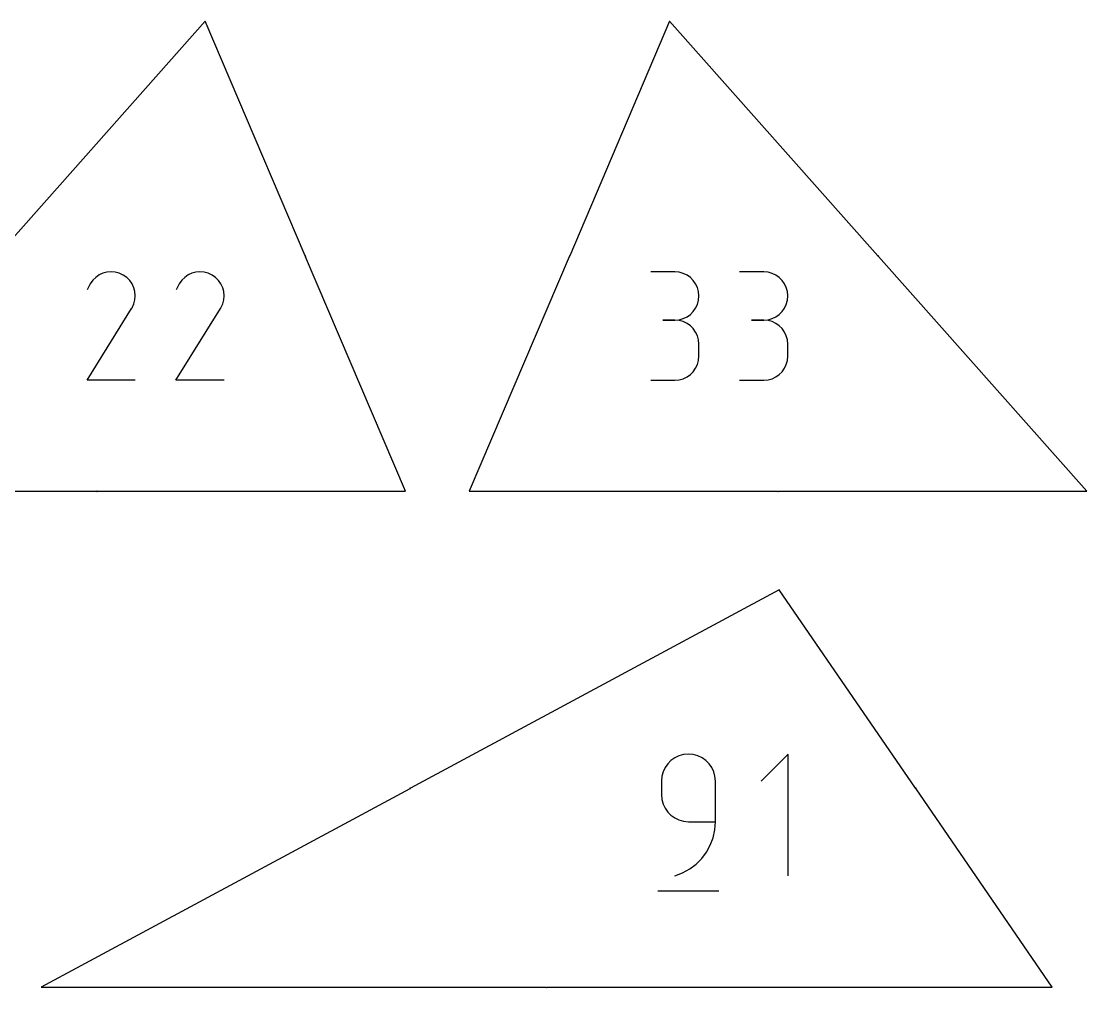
# Model space of a CAD drawing. Extents: x 0 to 500, y 0 to 1020.
# Drawn here: x 288.1 to 341.2, y 521.5 to 569.7 of the extents above; entities that cross this region are included whole.
import ezdxf

# ---------------------------------------------------------------- set-up
doc = ezdxf.new("R2010")
doc.units = 0

msp = doc.modelspace()

# ---------------------------------------------------------------- linework, layer by layer
at = {"layer": 'annotation', "color": 1}
for p, q in [((302.253871, 557.985669), (302.251766, 557.990605)), ((302.251766, 557.990605), (302.261053, 557.989175)), ((302.256567, 557.979905), (302.256556, 557.979778)), ((302.256556, 557.979778), (302.256556, 557.979778)), ((302.256556, 557.979778), (302.256569, 557.979479)), ((302.256587, 557.980029), (302.256567, 557.979905)), ((302.256569, 557.979479), (302.256634, 557.979193)), ((302.256616, 557.980151), (302.256587, 557.980029)), ((302.256653, 557.980269), (302.256616, 557.980151)), ((302.256634, 557.979193), (302.256746, 557.978927)), ((302.256699, 557.980384), (302.256653, 557.980269)), ((302.256754, 557.980496), (302.256699, 557.980384)), ((302.256746, 557.978927), (302.2569, 557.978686)), ((302.256816, 557.980603), (302.256754, 557.980496)), ((302.256886, 557.980705), (302.256816, 557.980603)), ((302.256964, 557.980802), (302.256886, 557.980705)), ((302.2569, 557.978686), (302.257092, 557.978474)), ((302.257787, 557.981656), (302.256964, 557.980802)), ((302.256964, 557.980802), (302.256964, 557.980802)), ((302.257092, 557.978474), (302.257318, 557.978296)), ((302.257318, 557.978296), (302.257572, 557.978159)), ((302.257572, 557.978159), (302.257851, 557.978066)), ((302.258683, 557.982416), (302.257787, 557.981656)), ((302.257851, 557.978066), (302.25815, 557.978024)), ((302.25815, 557.978024), (302.25815, 557.978024)), ((302.25815, 557.978024), (302.259334, 557.978023)), ((302.259645, 557.983078), (302.258683, 557.982416)), ((302.259334, 557.978023), (302.260502, 557.978142)), ((302.260664, 557.983639), (302.259645, 557.983078)), ((302.260502, 557.978142), (302.261645, 557.978376)), ((302.261733, 557.984094), (302.260664, 557.983639)), ((302.261785, 557.994485), (302.261026, 557.994544)), ((302.261053, 557.989175), (302.261053, 557.989175)), ((302.261053, 557.989175), (302.261062, 557.989172)), ((302.261062, 557.989172), (302.261071, 557.98917)), ((302.261071, 557.98917), (302.26108, 557.989168)), ((302.26108, 557.989168), (302.26109, 557.989166)), ((302.26109, 557.989166), (302.261099, 557.989164)), ((302.261099, 557.989164), (302.261109, 557.989163)), ((302.261109, 557.989163), (302.261118, 557.989161)), ((302.261118, 557.989161), (302.261129, 557.98916)), ((302.261129, 557.98916), (302.26114, 557.98916)), ((302.26114, 557.98916), (302.26114, 557.98916)), ((302.26114, 557.98916), (302.261624, 557.989144)), ((302.261624, 557.989144), (302.26209, 557.989212)), ((302.261645, 557.978376), (302.262755, 557.978723)), ((302.262843, 557.984442), (302.261733, 557.984094)), ((302.26226, 557.994384), (302.261785, 557.994485)), ((302.26209, 557.989212), (302.262529, 557.989359)), ((302.262696, 557.994205), (302.26226, 557.994384)), ((302.262529, 557.989359), (302.262933, 557.989577)), ((302.263087, 557.993957), (302.262696, 557.994205)), ((302.262755, 557.978723), (302.263824, 557.979178)), ((302.263985, 557.984677), (302.262843, 557.984442)), ((302.262933, 557.989577), (302.263294, 557.989859)), ((302.263427, 557.99365), (302.263087, 557.993957)), ((302.263294, 557.989859), (302.263602, 557.990198)), ((302.263709, 557.99329), (302.263427, 557.99365)), ((302.263602, 557.990198), (302.26385, 557.990589)), ((302.263927, 557.992886), (302.263709, 557.99329)), ((302.263824, 557.979178), (302.264843, 557.979739)), ((302.26385, 557.990589), (302.26403, 557.991024)), ((302.264075, 557.992447), (302.263927, 557.992886)), ((302.265153, 557.984797), (302.263985, 557.984677)), ((302.26403, 557.991024), (302.264133, 557.991497)), ((302.264146, 557.991981), (302.264075, 557.992447)), ((302.264133, 557.991497), (302.264146, 557.991981)), ((302.264133, 557.991497), (302.264133, 557.991497)), ((302.264843, 557.979739), (302.265804, 557.980402)), ((302.266336, 557.984798), (302.265153, 557.984797)), ((302.265804, 557.980402), (302.2667, 557.981164)), ((302.266636, 557.984756), (302.266336, 557.984798)), ((302.266336, 557.984798), (302.266336, 557.984798)), ((302.266915, 557.984664), (302.266636, 557.984756)), ((302.2667, 557.981164), (302.267521, 557.98202)), ((302.26717, 557.984527), (302.266915, 557.984664)), ((302.267396, 557.984349), (302.26717, 557.984527)), ((302.267588, 557.984136), (302.267396, 557.984349)), ((302.267521, 557.98202), (302.267599, 557.982117)), ((302.267521, 557.98202), (302.267521, 557.98202)), ((302.267742, 557.983894), (302.267588, 557.984136)), ((302.267599, 557.982117), (302.26767, 557.98222)), ((302.26767, 557.98222), (302.267733, 557.982328)), ((302.267733, 557.982328), (302.267787, 557.98244)), ((302.267853, 557.983626), (302.267742, 557.983894)), ((302.267787, 557.98244), (302.267834, 557.982555)), ((302.267834, 557.982555), (302.267871, 557.982673)), ((302.267917, 557.983338), (302.267853, 557.983626)), ((302.267871, 557.982673), (302.2679, 557.982793)), ((302.2679, 557.982793), (302.267919, 557.982914)), ((302.267929, 557.983036), (302.267917, 557.983338)), ((302.267919, 557.982914), (302.267929, 557.983036)), ((302.267929, 557.983036), (302.267929, 557.983036)), ((315.420797, 557.98334), (315.420733, 557.982887)), ((315.420733, 557.982887), (315.420746, 557.982429)), ((315.420746, 557.982429), (315.420838, 557.981975)), ((315.420937, 557.983777), (315.420797, 557.98334)), ((315.420838, 557.981975), (315.421011, 557.981537)), ((315.421152, 557.984188), (315.420937, 557.983777)), ((315.421011, 557.981537), (315.421266, 557.981124)), ((315.421439, 557.984561), (315.421152, 557.984188)), ((315.421266, 557.981124), (315.42175, 557.980535)), ((315.421797, 557.984888), (315.421439, 557.984561)), ((315.42221, 557.98514), (315.421797, 557.984888)), ((315.421797, 557.984888), (315.421797, 557.984888)), ((315.422648, 557.985312), (315.42221, 557.98514)), ((315.423102, 557.985403), (315.422648, 557.985312)), ((315.42356, 557.985416), (315.423102, 557.985403)), ((315.424013, 557.985351), (315.42356, 557.985416)), ((315.42445, 557.985211), (315.424013, 557.985351)), ((315.42486, 557.984995), (315.42445, 557.985211)), ((315.424716, 557.992476), (315.424695, 557.99219)), ((315.424695, 557.99219), (315.424723, 557.991905)), ((315.424785, 557.992755), (315.424716, 557.992476)), ((315.424723, 557.991905), (315.424801, 557.991626)), ((315.424901, 557.993021), (315.424785, 557.992755)), ((315.424801, 557.991626), (315.424928, 557.99136)), ((315.425232, 557.984707), (315.42486, 557.984995)), ((315.425064, 557.993266), (315.424901, 557.993021)), ((315.424928, 557.99136), (315.425105, 557.991115)), ((315.425274, 557.993484), (315.425064, 557.993266)), ((315.425105, 557.991115), (315.425105, 557.991115)), ((315.425105, 557.991115), (315.425925, 557.990262)), ((315.425556, 557.984346), (315.425232, 557.984707)), ((315.425369, 557.993562), (315.425274, 557.993484)), ((315.425274, 557.993484), (315.425274, 557.993484)), ((315.42547, 557.993632), (315.425369, 557.993562)), ((315.425576, 557.993694), (315.42547, 557.993632)), ((315.425563, 557.984337), (315.425556, 557.984346)), ((315.425556, 557.984346), (315.425556, 557.984346)), ((315.425569, 557.984329), (315.425563, 557.984337)), ((315.425575, 557.984321), (315.425569, 557.984329)), ((315.425581, 557.984313), (315.425575, 557.984321)), ((315.425687, 557.993749), (315.425576, 557.993694)), ((315.425586, 557.984305), (315.425581, 557.984313)), ((315.425591, 557.984298), (315.425586, 557.984305)), ((315.425596, 557.98429), (315.425591, 557.984298)), ((315.425601, 557.984281), (315.425596, 557.98429)), ((315.425605, 557.984273), (315.425601, 557.984281)), ((315.431003, 557.976582), (315.425605, 557.984273)), ((315.425605, 557.984273), (315.425605, 557.984273)), ((315.425802, 557.993795), (315.425687, 557.993749)), ((315.42592, 557.993833), (315.425802, 557.993795)), ((315.426042, 557.993862), (315.42592, 557.993833)), ((315.425925, 557.990262), (315.42682, 557.989503)), ((315.426165, 557.993883), (315.426042, 557.993862)), ((315.426289, 557.993894), (315.426165, 557.993883)), ((315.427476, 557.993894), (315.426289, 557.993894)), ((315.426289, 557.993894), (315.426289, 557.993894)), ((315.42682, 557.989503), (315.427781, 557.988841)), ((315.428645, 557.993775), (315.427476, 557.993894)), ((315.427781, 557.988841), (315.4288, 557.988281)), ((315.429789, 557.99354), (315.428645, 557.993775)), ((315.4288, 557.988281), (315.429869, 557.987826)), ((315.430899, 557.993193), (315.429789, 557.99354)), ((315.429869, 557.987826), (315.430979, 557.987478)), ((315.431968, 557.992738), (315.430899, 557.993193)), ((315.430979, 557.987478), (315.432123, 557.987242)), ((315.433107, 557.981518), (315.431003, 557.976582)), ((315.432987, 557.992177), (315.431968, 557.992738)), ((315.432123, 557.987242), (315.433291, 557.987121)), ((315.433947, 557.991514), (315.432987, 557.992177)), ((315.433291, 557.987121), (315.434477, 557.987119)), ((315.434842, 557.990754), (315.433947, 557.991514)), ((315.434477, 557.987119), (315.434601, 557.987131)), ((315.434477, 557.987119), (315.434477, 557.987119)), ((315.434601, 557.987131), (315.434724, 557.987151)), ((315.434724, 557.987151), (315.434844, 557.98718)), ((315.435661, 557.989898), (315.434842, 557.990754)), ((315.434844, 557.98718), (315.434962, 557.987218)), ((315.434962, 557.987218), (315.435077, 557.987264)), ((315.435077, 557.987264), (315.435188, 557.987319)), ((315.435188, 557.987319), (315.435296, 557.987382)), ((315.435296, 557.987382), (315.4354, 557.987454)), ((315.4354, 557.987454), (315.435499, 557.987534)), ((315.435499, 557.987534), (315.435706, 557.987751)), ((315.435499, 557.987534), (315.435499, 557.987534)), ((315.435837, 557.989654), (315.435661, 557.989898)), ((315.435661, 557.989898), (315.435661, 557.989898)), ((315.435706, 557.987751), (315.435866, 557.987995)), ((315.435964, 557.989389), (315.435837, 557.989654)), ((315.435866, 557.987995), (315.435981, 557.98826)), ((315.43604, 557.98911), (315.435964, 557.989389)), ((315.435981, 557.98826), (315.436049, 557.988539)), ((315.436069, 557.988824), (315.43604, 557.98911)), ((315.436049, 557.988539), (315.436069, 557.988824)), ((330.812855, 557.986806), (330.815012, 557.984376)), ((330.815012, 557.984376), (330.815012, 557.984376)), ((330.815012, 557.984376), (330.815439, 557.983973)), ((330.815439, 557.983973), (330.815917, 557.983662)), ((330.815917, 557.983662), (330.816433, 557.983443)), ((330.816433, 557.983443), (330.816974, 557.983317)), ((330.816974, 557.983317), (330.817527, 557.983284)), ((330.817527, 557.983284), (330.818078, 557.983345)), ((330.818078, 557.983345), (330.818616, 557.9835)), ((330.818616, 557.9835), (330.819126, 557.983752)), ((330.819126, 557.983752), (330.819596, 557.984099)), ((330.819596, 557.984099), (330.820813, 557.985179)), ((330.821084, 557.989763), (330.820004, 557.99098)), ((330.820004, 557.99098), (330.821084, 557.989763)), ((330.820813, 557.985179), (330.821214, 557.985604)), ((330.820813, 557.985179), (330.820813, 557.985179)), ((330.821432, 557.989291), (330.821084, 557.989763)), ((330.821084, 557.989763), (330.821084, 557.989763)), ((330.821084, 557.989763), (330.821511, 557.989361)), ((330.821214, 557.985604), (330.821524, 557.986081)), ((330.821684, 557.988779), (330.821432, 557.989291)), ((330.821511, 557.989361), (330.821989, 557.98905)), ((330.821524, 557.986081), (330.821742, 557.986596)), ((330.82184, 557.988241), (330.821684, 557.988779)), ((330.821742, 557.986596), (330.821868, 557.987136)), ((330.821901, 557.987689), (330.82184, 557.988241)), ((330.821868, 557.987136), (330.821901, 557.987689)), ((330.821989, 557.98905), (330.822505, 557.988831)), ((330.822505, 557.988831), (330.823046, 557.988705)), ((330.82297, 557.975406), (330.833916, 557.985118)), ((330.823046, 557.988705), (330.8236, 557.988672)), ((330.8236, 557.988672), (330.824152, 557.988734)), ((330.825945, 557.994076), (330.823788, 557.996507)), ((330.824152, 557.988734), (330.824691, 557.988891)), ((330.824691, 557.988891), (330.825202, 557.989143)), ((330.825202, 557.989143), (330.825674, 557.989492)), ((330.825674, 557.989492), (330.826075, 557.989917)), ((330.825674, 557.989492), (330.825674, 557.989492)), ((330.826294, 557.993604), (330.825945, 557.994076)), ((330.826075, 557.989917), (330.826385, 557.990394)), ((330.826546, 557.993093), (330.826294, 557.993604)), ((330.826385, 557.990394), (330.826604, 557.990909)), ((330.826702, 557.992554), (330.826546, 557.993093)), ((330.826604, 557.990909), (330.82673, 557.99145)), ((330.826763, 557.992002), (330.826702, 557.992554)), ((330.82673, 557.99145), (330.826763, 557.992002)), ((330.833916, 557.985118), (330.829323, 557.985392)), ((291.808113, 556.933199), (291.657927, 556.785024)), ((291.97874, 557.050859), (291.808113, 556.933199)), ((292.165238, 557.136816), (291.97874, 557.050859)), ((292.363042, 557.189883), (292.165238, 557.136816)), ((292.567582, 557.208875), (292.363042, 557.189883)), ((292.774292, 557.192603), (292.567582, 557.208875)), ((292.978603, 557.139883), (292.774292, 557.192603)), ((293.175949, 557.049527), (292.978603, 557.139883)), ((293.352453, 556.924192), (293.175949, 557.049527)), ((293.175949, 557.049527), (293.175949, 557.049527)), ((293.50003, 556.773791), (293.352453, 556.924192)), ((296.239788, 556.933199), (296.089602, 556.785024)), ((296.410414, 557.050859), (296.239788, 556.933199)), ((296.596913, 557.136816), (296.410414, 557.050859)), ((296.794717, 557.189883), (296.596913, 557.136816)), ((296.999257, 557.208875), (296.794717, 557.189883)), ((297.205967, 557.192603), (296.999257, 557.208875)), ((297.410278, 557.139883), (297.205967, 557.192603)), ((297.607624, 557.049527), (297.410278, 557.139883)), ((297.784128, 556.924192), (297.607624, 557.049527)), ((297.607624, 557.049527), (297.607624, 557.049527)), ((297.931705, 556.773791), (297.784128, 556.924192)), ((320.683091, 557.202999), (319.481779, 557.202999)), ((320.89915, 557.183606), (320.683091, 557.202999)), ((321.102454, 557.127718), (320.89915, 557.183606)), ((321.289621, 557.038773), (321.102454, 557.127718)), ((321.457271, 556.920208), (321.289621, 557.038773)), ((321.602022, 556.775459), (321.457271, 556.920208)), ((325.114393, 557.202999), (323.913081, 557.202999)), ((325.330452, 557.183606), (325.114393, 557.202999)), ((325.533756, 557.127718), (325.330452, 557.183606)), ((325.720923, 557.038773), (325.533756, 557.127718)), ((325.888573, 556.920208), (325.720923, 557.038773)), ((326.033324, 556.775459), (325.888573, 556.920208)), ((291.532748, 556.607518), (291.375009, 556.304931)), ((291.657927, 556.785024), (291.532748, 556.607518)), ((293.617367, 556.602933), (293.50003, 556.773791)), ((293.703152, 556.416227), (293.617367, 556.602933)), ((293.756073, 556.218284), (293.703152, 556.416227)), ((295.964423, 556.607518), (295.806684, 556.304931)), ((296.089602, 556.785024), (295.964423, 556.607518)), ((298.049042, 556.602933), (297.931705, 556.773791)), ((298.134827, 556.416227), (298.049042, 556.602933)), ((298.187748, 556.218284), (298.134827, 556.416227)), ((321.720492, 556.607966), (321.602022, 556.775459)), ((321.809299, 556.421163), (321.720492, 556.607966)), ((321.865064, 556.21849), (321.809299, 556.421163)), ((326.151793, 556.607966), (326.033324, 556.775459)), ((326.240601, 556.421163), (326.151793, 556.607966)), ((326.296366, 556.21849), (326.240601, 556.421163)), ((293.704528, 555.603125), (293.758073, 555.807124)), ((293.774817, 556.013713), (293.756073, 556.218284)), ((293.758073, 555.807124), (293.774817, 556.013713)), ((298.136202, 555.603125), (298.189748, 555.807124)), ((298.206492, 556.013713), (298.187748, 556.218284)), ((298.189748, 555.807124), (298.206492, 556.013713)), ((321.809299, 555.583806), (321.865064, 555.787266)), ((321.884403, 556.003383), (321.865064, 556.21849)), ((321.865064, 555.787266), (321.884403, 556.003383)), ((321.884403, 556.003383), (321.884403, 556.003383)), ((326.240601, 555.583806), (326.296366, 555.787266)), ((326.315705, 556.003383), (326.296366, 556.21849)), ((326.296366, 555.787266), (326.315705, 556.003383)), ((326.315705, 556.003383), (326.315705, 556.003383)), ((291.371617, 551.799698), (293.591498, 555.373422)), ((293.591498, 555.373422), (293.594152, 555.376706)), ((293.591498, 555.373422), (293.591498, 555.373422)), ((293.594152, 555.376706), (293.596697, 555.380017)), ((293.596697, 555.380017), (293.59915, 555.383385)), ((293.59915, 555.383385), (293.601527, 555.386836)), ((293.601527, 555.386836), (293.603846, 555.390399)), ((293.603846, 555.390399), (293.606122, 555.394102)), ((293.606122, 555.394102), (293.608374, 555.397972)), ((293.608374, 555.397972), (293.610618, 555.402038)), ((293.610618, 555.402038), (293.612869, 555.406327)), ((293.612869, 555.406327), (293.704528, 555.603125)), ((293.612869, 555.406327), (293.612869, 555.406327)), ((295.803292, 551.799698), (298.023173, 555.373422)), ((298.023173, 555.373422), (298.025827, 555.376706)), ((298.023173, 555.373422), (298.023173, 555.373422)), ((298.025827, 555.376706), (298.028372, 555.380017)), ((298.028372, 555.380017), (298.030824, 555.383385)), ((298.030824, 555.383385), (298.033202, 555.386836)), ((298.033202, 555.386836), (298.03552, 555.390399)), ((298.03552, 555.390399), (298.037797, 555.394102)), ((298.037797, 555.394102), (298.040049, 555.397972)), ((298.040049, 555.397972), (298.042292, 555.402038)), ((298.042292, 555.402038), (298.044544, 555.406327)), ((298.044544, 555.406327), (298.136202, 555.603125)), ((298.044544, 555.406327), (298.044544, 555.406327)), ((321.457271, 555.083464), (321.602022, 555.228496)), ((321.602022, 555.228496), (321.720492, 555.396413)), ((321.720492, 555.396413), (321.809299, 555.583806)), ((325.888573, 555.083464), (326.033324, 555.228496)), ((326.033324, 555.228496), (326.151793, 555.396413)), ((326.151793, 555.396413), (326.240601, 555.583806)), ((320.683091, 554.800374), (320.081587, 554.800374)), ((320.081587, 554.800374), (320.683091, 554.800374)), ((320.683091, 554.800374), (320.89915, 554.819772)), ((320.89915, 554.780981), (320.683091, 554.800374)), ((320.683091, 554.800374), (320.683091, 554.800374)), ((320.89915, 554.819772), (321.102454, 554.875692)), ((321.102454, 554.725094), (320.89915, 554.780981)), ((321.102454, 554.875692), (321.289621, 554.964726)), ((321.289621, 554.636148), (321.102454, 554.725094)), ((321.289621, 554.964726), (321.457271, 555.083464)), ((325.114393, 554.800374), (324.512889, 554.800374)), ((324.512889, 554.800374), (325.114393, 554.800374)), ((325.114393, 554.800374), (325.330452, 554.819772)), ((325.330452, 554.780981), (325.114393, 554.800374)), ((325.114393, 554.800374), (325.114393, 554.800374)), ((325.330452, 554.819772), (325.533756, 554.875692)), ((325.533756, 554.725094), (325.330452, 554.780981)), ((325.533756, 554.875692), (325.720923, 554.964726)), ((325.720923, 554.636148), (325.533756, 554.725094)), ((325.720923, 554.964726), (325.888573, 555.083464)), ((321.457271, 554.517583), (321.289621, 554.636148)), ((321.602022, 554.372835), (321.457271, 554.517583)), ((321.720492, 554.205341), (321.602022, 554.372835)), ((321.809299, 554.018539), (321.720492, 554.205341)), ((325.888573, 554.517583), (325.720923, 554.636148)), ((326.033324, 554.372835), (325.888573, 554.517583)), ((326.151793, 554.205341), (326.033324, 554.372835)), ((326.240601, 554.018539), (326.151793, 554.205341)), ((321.865064, 553.815866), (321.809299, 554.018539)), ((321.884403, 553.600759), (321.865064, 553.815866)), ((326.296366, 553.815866), (326.240601, 554.018539)), ((326.315705, 553.600759), (326.296366, 553.815866)), ((321.884403, 552.999254), (321.884403, 553.600759)), ((321.884403, 553.600759), (321.884403, 553.600759)), ((326.315705, 552.999254), (326.315705, 553.600759)), ((326.315705, 553.600759), (326.315705, 553.600759)), ((321.720492, 552.394521), (321.809299, 552.581337)), ((321.809299, 552.581337), (321.865064, 552.784058)), ((321.865064, 552.784058), (321.884403, 552.999254)), ((326.151793, 552.394521), (326.240601, 552.581337)), ((326.240601, 552.581337), (326.296366, 552.784058)), ((326.296366, 552.784058), (326.315705, 552.999254)), ((321.289621, 551.963789), (321.457271, 552.082318)), ((321.457271, 552.082318), (321.602022, 552.227038)), ((321.602022, 552.227038), (321.720492, 552.394521)), ((325.720923, 551.963789), (325.888573, 552.082318)), ((325.888573, 552.082318), (326.033324, 552.227038)), ((326.033324, 552.227038), (326.151793, 552.394521)), ((293.774001, 551.799698), (291.371617, 551.799698)), ((298.205675, 551.799698), (295.803292, 551.799698)), ((319.481779, 551.799638), (320.683091, 551.799638)), ((320.683091, 551.799638), (320.89915, 551.81902)), ((320.683091, 551.799638), (320.683091, 551.799638)), ((320.89915, 551.81902), (321.102454, 551.87488)), ((321.102454, 551.87488), (321.289621, 551.963789)), ((323.913081, 551.799638), (325.114393, 551.799638)), ((325.114393, 551.799638), (325.330452, 551.81902)), ((325.114393, 551.799638), (325.114393, 551.799638)), ((325.330452, 551.81902), (325.533756, 551.87488)), ((325.533756, 551.87488), (325.720923, 551.963789)), ((291.85435, 546.26358), (291.854312, 546.26312)), ((291.854312, 546.26312), (291.854354, 546.262664)), ((291.854314, 546.272517), (291.859671, 546.272517)), ((291.854469, 546.264035), (291.85435, 546.26358)), ((291.854354, 546.262664), (291.854472, 546.262222)), ((291.854673, 546.264474), (291.854469, 546.264035)), ((291.854472, 546.262222), (291.854663, 546.261806)), ((291.854663, 546.261806), (291.854925, 546.261425)), ((291.854678, 546.264484), (291.854673, 546.264474)), ((291.854673, 546.264474), (291.854673, 546.264474)), ((291.854683, 546.264493), (291.854678, 546.264484)), ((291.854688, 546.264502), (291.854683, 546.264493)), ((291.854693, 546.26451), (291.854688, 546.264502)), ((291.854699, 546.264518), (291.854693, 546.26451)), ((291.854704, 546.264525), (291.854699, 546.264518)), ((291.854709, 546.264533), (291.854704, 546.264525)), ((291.854715, 546.26454), (291.854709, 546.264533)), ((291.854721, 546.264548), (291.854715, 546.26454)), ((291.859671, 546.272517), (291.854721, 546.264548)), ((291.854721, 546.264548), (291.854721, 546.264548)), ((291.854925, 546.261425), (291.855254, 546.261089)), ((291.855254, 546.261089), (291.855648, 546.26081)), ((291.855648, 546.26081), (291.855648, 546.26081)), ((291.855648, 546.26081), (291.856088, 546.260608)), ((291.856088, 546.260608), (291.856543, 546.260491)), ((291.856543, 546.260491), (291.857004, 546.260455)), ((291.857004, 546.260455), (291.85746, 546.260497)), ((291.85746, 546.260497), (291.857902, 546.260615)), ((291.857902, 546.260615), (291.858317, 546.260807)), ((291.858317, 546.260807), (291.858698, 546.261069)), ((291.858698, 546.261069), (291.859033, 546.2614)), ((291.859033, 546.2614), (291.859312, 546.261796)), ((291.859312, 546.261796), (291.859664, 546.26247)), ((291.869889, 546.274025), (291.863857, 546.274025)), ((291.864256, 546.267973), (291.864197, 546.26716)), ((291.864197, 546.26716), (291.864197, 546.263137)), ((291.866875, 546.26716), (291.864197, 546.26716)), ((291.864197, 546.263137), (291.864197, 546.263137)), ((291.864197, 546.263137), (291.86424, 546.262655)), ((291.86424, 546.262655), (291.864364, 546.262201)), ((291.864429, 546.268755), (291.864256, 546.267973)), ((291.864364, 546.262201), (291.864562, 546.261783)), ((291.864709, 546.269495), (291.864429, 546.268755)), ((291.864562, 546.261783), (291.864826, 546.261409)), ((291.865087, 546.270184), (291.864709, 546.269495)), ((291.864826, 546.261409), (291.865149, 546.261086)), ((291.865558, 546.270812), (291.865087, 546.270184)), ((291.865149, 546.261086), (291.865523, 546.260821)), ((291.865523, 546.260821), (291.86594, 546.260622)), ((291.866114, 546.271369), (291.865558, 546.270812)), ((291.86594, 546.260622), (291.866393, 546.260498)), ((291.866747, 546.271846), (291.866114, 546.271369)), ((291.866393, 546.260498), (291.866875, 546.260454)), ((291.86745, 546.272232), (291.866747, 546.271846)), ((291.867356, 546.267116), (291.866875, 546.26716)), ((291.866875, 546.260454), (291.867356, 546.260498)), ((291.866875, 546.260454), (291.866875, 546.260454)), ((291.867809, 546.266992), (291.867356, 546.267116)), ((291.867356, 546.260498), (291.867809, 546.260622)), ((291.868216, 546.272517), (291.86745, 546.272232)), ((291.868226, 546.266793), (291.867809, 546.266992)), ((291.867809, 546.260622), (291.868226, 546.260821)), ((291.868216, 546.272517), (291.868216, 546.272517)), ((291.8686, 546.266529), (291.868226, 546.266793)), ((291.868226, 546.260821), (291.8686, 546.261086)), ((291.868923, 546.266205), (291.8686, 546.266529)), ((291.8686, 546.261086), (291.868923, 546.261409)), ((291.869188, 546.265831), (291.868923, 546.266205)), ((291.868923, 546.261409), (291.869188, 546.261783)), ((291.869386, 546.265413), (291.869188, 546.265831)), ((291.869188, 546.261783), (291.869386, 546.262201)), ((291.869511, 546.26496), (291.869386, 546.265413)), ((291.869386, 546.262201), (291.869511, 546.262655)), ((291.869554, 546.264478), (291.869511, 546.26496)), ((291.869511, 546.262655), (291.869554, 546.263137)), ((291.869554, 546.263137), (291.869554, 546.264478)), ((291.869554, 546.264478), (291.869554, 546.264478)), ((325.82491, 546.274026), (325.818878, 546.274026)), ((325.819277, 546.267973), (325.819217, 546.26716)), ((325.819217, 546.26716), (325.819217, 546.263136)), ((325.821896, 546.26716), (325.819217, 546.26716)), ((325.819217, 546.263136), (325.819217, 546.263136)), ((325.819217, 546.263136), (325.81926, 546.262654)), ((325.81926, 546.262654), (325.819385, 546.262201)), ((325.81945, 546.268755), (325.819277, 546.267973)), ((325.819385, 546.262201), (325.819583, 546.261783)), ((325.819729, 546.269495), (325.81945, 546.268755)), ((325.819583, 546.261783), (325.819847, 546.261408)), ((325.820108, 546.270185), (325.819729, 546.269495)), ((325.819847, 546.261408), (325.82017, 546.261085)), ((325.820579, 546.270813), (325.820108, 546.270185)), ((325.82017, 546.261085), (325.820544, 546.26082)), ((325.820544, 546.26082), (325.820961, 546.260622)), ((325.821135, 546.27137), (325.820579, 546.270813)), ((325.820961, 546.260622), (325.821414, 546.260497)), ((325.821768, 546.271846), (325.821135, 546.27137)), ((325.821414, 546.260497), (325.821896, 546.260454)), ((325.822471, 546.272232), (325.821768, 546.271846)), ((325.822377, 546.267116), (325.821896, 546.26716)), ((325.821896, 546.260454), (325.822377, 546.260497)), ((325.821896, 546.260454), (325.821896, 546.260454)), ((325.82283, 546.266992), (325.822377, 546.267116)), ((325.822377, 546.260497), (325.82283, 546.260622)), ((325.823237, 546.272518), (325.822471, 546.272232)), ((325.823247, 546.266793), (325.82283, 546.266992)), ((325.82283, 546.260622), (325.823247, 546.26082)), ((325.823237, 546.272518), (325.823237, 546.272518)), ((325.823621, 546.266529), (325.823247, 546.266793)), ((325.823247, 546.26082), (325.823621, 546.261085)), ((325.823944, 546.266205), (325.823621, 546.266529)), ((325.823621, 546.261085), (325.823944, 546.261408)), ((325.824209, 546.265831), (325.823944, 546.266205)), ((325.823944, 546.261408), (325.824209, 546.261783)), ((325.824407, 546.265413), (325.824209, 546.265831)), ((325.824209, 546.261783), (325.824407, 546.262201)), ((325.824532, 546.26496), (325.824407, 546.265413)), ((325.824407, 546.262201), (325.824532, 546.262654)), ((325.824575, 546.264478), (325.824532, 546.26496)), ((325.824532, 546.262654), (325.824575, 546.263136)), ((325.824575, 546.263136), (325.824575, 546.264478)), ((325.824575, 546.264478), (325.824575, 546.264478)), ((325.834792, 546.274026), (325.82876, 546.274026)), ((325.829142, 546.270318), (325.829099, 546.269836)), ((325.829099, 546.269836), (325.829099, 546.268501)), ((325.829099, 546.268501), (325.829099, 546.268501)), ((325.829099, 546.268501), (325.829142, 546.268019)), ((325.829266, 546.270771), (325.829142, 546.270318)), ((325.829142, 546.268019), (325.829266, 546.267566)), ((325.829464, 546.271189), (325.829266, 546.270771)), ((325.829266, 546.267566), (325.829464, 546.26715)), ((325.829728, 546.271563), (325.829464, 546.271189)), ((325.829464, 546.26715), (325.829728, 546.266776)), ((325.830051, 546.271887), (325.829728, 546.271563)), ((325.829728, 546.266776), (325.830051, 546.266454)), ((325.830425, 546.272151), (325.830051, 546.271887)), ((325.830051, 546.266454), (325.830425, 546.26619)), ((325.830842, 546.27235), (325.830425, 546.272151)), ((325.830425, 546.26619), (325.830842, 546.265993)), ((325.830432, 546.260454), (325.8312, 546.260741)), ((325.830432, 546.260454), (325.830432, 546.260454)), ((325.831296, 546.272474), (325.830842, 546.27235)), ((325.830842, 546.265993), (325.831296, 546.265869)), ((325.8312, 546.260741), (325.831904, 546.261129)), ((325.831778, 546.272518), (325.831296, 546.272474)), ((325.831296, 546.265869), (325.831778, 546.265826)), ((325.832258, 546.272474), (325.831778, 546.272518)), ((325.831778, 546.272518), (325.831778, 546.272518)), ((325.831778, 546.265826), (325.834457, 546.265826)), ((325.831904, 546.261129), (325.832538, 546.261607)), ((325.832711, 546.27235), (325.832258, 546.272474)), ((325.832538, 546.261607), (325.833094, 546.262165)), ((325.833128, 546.272151), (325.832711, 546.27235)), ((325.833094, 546.262165), (325.833565, 546.262795)), ((325.833502, 546.271887), (325.833128, 546.272151)), ((325.833826, 546.271563), (325.833502, 546.271887)), ((325.833565, 546.262795), (325.833944, 546.263485)), ((325.83409, 546.271189), (325.833826, 546.271563)), ((325.833944, 546.263485), (325.834224, 546.264227)), ((325.834289, 546.270771), (325.83409, 546.271189)), ((325.834224, 546.264227), (325.834397, 546.26501)), ((325.834413, 546.270318), (325.834289, 546.270771)), ((325.834397, 546.26501), (325.834457, 546.265826)), ((325.834457, 546.269836), (325.834413, 546.270318)), ((325.834457, 546.265826), (325.834457, 546.269836)), ((325.834457, 546.269836), (325.834457, 546.269836)), ((320.679566, 532.967632), (320.49146, 532.83445)), ((320.889423, 533.067496), (320.679566, 532.967632)), ((321.117192, 533.130218), (320.889423, 533.067496)), ((321.359032, 533.151976), (321.117192, 533.130218)), ((321.601374, 533.130218), (321.359032, 533.151976)), ((321.359032, 533.151976), (321.359032, 533.151976)), ((321.829408, 533.067496), (321.601374, 533.130218)), ((322.039344, 532.967632), (321.829408, 533.067496)), ((322.227387, 532.83445), (322.039344, 532.967632)), ((326.331472, 533.151976), (324.982505, 531.802627)), ((326.331472, 527.084094), (326.331472, 533.151976)), ((320.19586, 532.483432), (320.096046, 532.273244)), ((320.328945, 532.671776), (320.19586, 532.483432)), ((320.49146, 532.83445), (320.328945, 532.671776)), ((322.389746, 532.671776), (322.227387, 532.83445)), ((322.522627, 532.483432), (322.389746, 532.671776)), ((322.622238, 532.273244), (322.522627, 532.483432)), ((320.033341, 532.045034), (320.011586, 531.802627)), ((320.096046, 532.273244), (320.033341, 532.045034)), ((322.684786, 532.045034), (322.622238, 532.273244)), ((322.706478, 531.802627), (322.684786, 532.045034)), ((307.477383, 531.434944), (307.477327, 531.43449)), ((307.477327, 531.43449), (307.47735, 531.434029)), ((307.47735, 531.434029), (307.477455, 531.433572)), ((307.477514, 531.435382), (307.477383, 531.434944)), ((307.477455, 531.433572), (307.477644, 531.433129)), ((307.477718, 531.435792), (307.477514, 531.435382)), ((307.477644, 531.433129), (307.477644, 531.433129)), ((307.477644, 531.433129), (307.477911, 531.432725)), ((307.477992, 531.436164), (307.477718, 531.435792)), ((307.477911, 531.432725), (307.478235, 531.432385)), ((307.478331, 531.436489), (307.477992, 531.436164)), ((307.478235, 531.432385), (307.478608, 531.432111)), ((307.478734, 531.436755), (307.478331, 531.436489)), ((307.478608, 531.432111), (307.479019, 531.431907)), ((307.479178, 531.436945), (307.478734, 531.436755)), ((307.478734, 531.436755), (307.478734, 531.436755)), ((307.479019, 531.431907), (307.479457, 531.431775)), ((307.479636, 531.43705), (307.479178, 531.436945)), ((307.479457, 531.431775), (307.479911, 531.431719)), ((307.480098, 531.437073), (307.479636, 531.43705)), ((307.479924, 531.430226), (307.479868, 531.429771)), ((307.479868, 531.429771), (307.479892, 531.429309)), ((307.479892, 531.429309), (307.479997, 531.42885)), ((307.479911, 531.431719), (307.480373, 531.431742)), ((307.480055, 531.430664), (307.479924, 531.430226)), ((307.479997, 531.42885), (307.480188, 531.428406)), ((307.480259, 531.431074), (307.480055, 531.430664)), ((307.480552, 531.437017), (307.480098, 531.437073)), ((307.480188, 531.428406), (307.48082, 531.427231)), ((307.480532, 531.431447), (307.480259, 531.431074)), ((307.480373, 531.431742), (307.480831, 531.431847)), ((307.480872, 531.431771), (307.480532, 531.431447)), ((307.48099, 531.436886), (307.480552, 531.437017)), ((307.48082, 531.427231), (307.48082, 531.427231)), ((307.48082, 531.427231), (307.481087, 531.426827)), ((307.480831, 531.431847), (307.481275, 531.432037)), ((307.481275, 531.432037), (307.480872, 531.431771)), ((307.4814, 531.436683), (307.48099, 531.436886)), ((307.481087, 531.426827), (307.481411, 531.426487)), ((307.481275, 531.432037), (307.481678, 531.432303)), ((307.481719, 531.432227), (307.481275, 531.432037)), ((307.481275, 531.432037), (307.481275, 531.432037)), ((307.481275, 531.432037), (307.481275, 531.432037)), ((307.481772, 531.43641), (307.4814, 531.436683)), ((307.481411, 531.426487), (307.481784, 531.426214)), ((307.481678, 531.432303), (307.482017, 531.432628)), ((307.482177, 531.432332), (307.481719, 531.432227)), ((307.482096, 531.436071), (307.481772, 531.43641)), ((307.481784, 531.426214), (307.482194, 531.426011)), ((307.482017, 531.432628), (307.48229, 531.433)), ((307.482361, 531.43567), (307.482096, 531.436071)), ((307.482638, 531.432355), (307.482177, 531.432332)), ((307.482194, 531.426011), (307.482631, 531.425881)), ((307.48229, 531.433), (307.482494, 531.433411)), ((307.482361, 531.43567), (307.482361, 531.43567)), ((307.482552, 531.435225), (307.482361, 531.43567)), ((307.482494, 531.433411), (307.482625, 531.433849)), ((307.482657, 531.434766), (307.482552, 531.435225)), ((307.482625, 531.433849), (307.482681, 531.434304)), ((307.482631, 531.425881), (307.483085, 531.425826)), ((307.483093, 531.4323), (307.482638, 531.432355)), ((307.482681, 531.434304), (307.482657, 531.434766)), ((307.483085, 531.425826), (307.483546, 531.42585)), ((307.483531, 531.432168), (307.483093, 531.4323)), ((307.483941, 531.431964), (307.483531, 531.432168)), ((307.483546, 531.42585), (307.484004, 531.425955)), ((307.484314, 531.43169), (307.483941, 531.431964)), ((307.484004, 531.425955), (307.484447, 531.426145)), ((307.484638, 531.43135), (307.484314, 531.43169)), ((307.484447, 531.426145), (307.48485, 531.426411)), ((307.484447, 531.426145), (307.484447, 531.426145)), ((307.484905, 531.430946), (307.484638, 531.43135)), ((307.48485, 531.426411), (307.48519, 531.426735)), ((307.485538, 531.429771), (307.484905, 531.430946)), ((307.484905, 531.430946), (307.484905, 531.430946)), ((307.48519, 531.426735), (307.485464, 531.427107)), ((307.485464, 531.427107), (307.485668, 531.427516)), ((307.485728, 531.429326), (307.485538, 531.429771)), ((307.485668, 531.427516), (307.4858, 531.427953)), ((307.485833, 531.428868), (307.485728, 531.429326)), ((307.4858, 531.427953), (307.485856, 531.428407)), ((307.485856, 531.428407), (307.485833, 531.428868)), ((307.486084, 531.43963), (307.486028, 531.439175)), ((307.486028, 531.439175), (307.486051, 531.438714)), ((307.486051, 531.438714), (307.486155, 531.438257)), ((307.486215, 531.440067), (307.486084, 531.43963)), ((307.486155, 531.438257), (307.486345, 531.437815)), ((307.486419, 531.440477), (307.486215, 531.440067)), ((307.486345, 531.437815), (307.486345, 531.437815)), ((307.486345, 531.437815), (307.486611, 531.437411)), ((307.486692, 531.440849), (307.486419, 531.440477)), ((307.486611, 531.437411), (307.486936, 531.43707)), ((307.487032, 531.441174), (307.486692, 531.440849)), ((307.486936, 531.43707), (307.487309, 531.436796)), ((307.487435, 531.44144), (307.487032, 531.441174)), ((307.487309, 531.436796), (307.487719, 531.436592)), ((307.487879, 531.44163), (307.487435, 531.44144)), ((307.487435, 531.44144), (307.487435, 531.44144)), ((307.487719, 531.436592), (307.488157, 531.436461)), ((307.488337, 531.441735), (307.487879, 531.44163)), ((307.488157, 531.436461), (307.488612, 531.436405)), ((307.488798, 531.441758), (307.488337, 531.441735)), ((307.488625, 531.434911), (307.488569, 531.434456)), ((307.488569, 531.434456), (307.488593, 531.433994)), ((307.488593, 531.433994), (307.488698, 531.433536)), ((307.488612, 531.436405), (307.489074, 531.436428)), ((307.488756, 531.435349), (307.488625, 531.434911)), ((307.488698, 531.433536), (307.488888, 531.433091)), ((307.488959, 531.435759), (307.488756, 531.435349)), ((307.489253, 531.441703), (307.488798, 531.441758)), ((307.488888, 531.433091), (307.489521, 531.431916)), ((307.489233, 531.436132), (307.488959, 531.435759)), ((307.489074, 531.436428), (307.489531, 531.436533)), ((307.489572, 531.436457), (307.489233, 531.436132)), ((307.48969, 531.441572), (307.489253, 531.441703)), ((307.489521, 531.431916), (307.489521, 531.431916)), ((307.489521, 531.431916), (307.489787, 531.431512)), ((307.489531, 531.436533), (307.489975, 531.436723)), ((307.489975, 531.436723), (307.489572, 531.436457)), ((307.4901, 531.441368), (307.48969, 531.441572)), ((307.489787, 531.431512), (307.490112, 531.431173)), ((307.489975, 531.436723), (307.490378, 531.436989)), ((307.490419, 531.436913), (307.489975, 531.436723)), ((307.489975, 531.436723), (307.489975, 531.436723)), ((307.489975, 531.436723), (307.489975, 531.436723)), ((307.490473, 531.441096), (307.4901, 531.441368)), ((307.490112, 531.431173), (307.490484, 531.4309)), ((307.490378, 531.436989), (307.490718, 531.437313)), ((307.490877, 531.437018), (307.490419, 531.436913)), ((307.490797, 531.440757), (307.490473, 531.441096)), ((307.490484, 531.4309), (307.490894, 531.430697)), ((307.490718, 531.437313), (307.490991, 531.437686)), ((307.491062, 531.440355), (307.490797, 531.440757)), ((307.491339, 531.437041), (307.490877, 531.437018)), ((307.490894, 531.430697), (307.491332, 531.430566)), ((307.490991, 531.437686), (307.491195, 531.438096)), ((307.491062, 531.440355), (307.491062, 531.440355)), ((307.491253, 531.43991), (307.491062, 531.440355)), ((307.491195, 531.438096), (307.491326, 531.438534)), ((307.491358, 531.439451), (307.491253, 531.43991)), ((307.491326, 531.438534), (307.491381, 531.438989)), ((307.491332, 531.430566), (307.491786, 531.430511)), ((307.491793, 531.436985), (307.491339, 531.437041)), ((307.491381, 531.438989), (307.491358, 531.439451)), ((307.491786, 531.430511), (307.492247, 531.430535)), ((307.492231, 531.436854), (307.491793, 531.436985)), ((307.492642, 531.436649), (307.492231, 531.436854)), ((307.492247, 531.430535), (307.492704, 531.430641)), ((307.493014, 531.436376), (307.492642, 531.436649)), ((307.492704, 531.430641), (307.493148, 531.430831)), ((307.493339, 531.436035), (307.493014, 531.436376)), ((307.493148, 531.430831), (307.493551, 531.431097)), ((307.493148, 531.430831), (307.493148, 531.430831)), ((307.493606, 531.435631), (307.493339, 531.436035)), ((307.493551, 531.431097), (307.493891, 531.431421)), ((307.494238, 531.434456), (307.493606, 531.435631)), ((307.493606, 531.435631), (307.493606, 531.435631)), ((307.493891, 531.431421), (307.494165, 531.431792)), ((307.494165, 531.431792), (307.494369, 531.432202)), ((307.494429, 531.434012), (307.494238, 531.434456)), ((307.494369, 531.432202), (307.494501, 531.432639)), ((307.494534, 531.433554), (307.494429, 531.434012)), ((307.494501, 531.432639), (307.494557, 531.433093)), ((307.494557, 531.433093), (307.494534, 531.433554)), ((320.011586, 531.802627), (320.011586, 531.127953)), ((322.706478, 529.778985), (322.706478, 531.802627)), ((322.706478, 531.802627), (322.706478, 531.802627)), ((332.684595, 531.436093), (332.688009, 531.43112)), ((332.687088, 531.436241), (332.687082, 531.435782)), ((332.687082, 531.435782), (332.687154, 531.435326)), ((332.687172, 531.43669), (332.687088, 531.436241)), ((332.687154, 531.435326), (332.687308, 531.434882)), ((332.687331, 531.43712), (332.687172, 531.43669)), ((332.687308, 531.434882), (332.687544, 531.434461)), ((332.687563, 531.43752), (332.687331, 531.43712)), ((332.687544, 531.434461), (332.687544, 531.434461)), ((332.687544, 531.434461), (332.687853, 531.434089)), ((332.687867, 531.43788), (332.687563, 531.43752)), ((332.687853, 531.434089), (332.688212, 531.433785)), ((332.68824, 531.438188), (332.687867, 531.43788)), ((332.688212, 531.433785), (332.688612, 531.433554)), ((332.691545, 531.440457), (332.68824, 531.438188)), ((332.68824, 531.438188), (332.68824, 531.438188)), ((332.688612, 531.433554), (332.689042, 531.433395)), ((332.689042, 531.433395), (332.689491, 531.433312)), ((332.689491, 531.433312), (332.689949, 531.433306)), ((332.689949, 531.433306), (332.690406, 531.433379)), ((332.690406, 531.433379), (332.69085, 531.433533)), ((332.69085, 531.433533), (332.691272, 531.43377)), ((332.691272, 531.43377), (332.692372, 531.434526)), ((332.692251, 531.44087), (332.691545, 531.440457)), ((332.693062, 531.438248), (332.691545, 531.440457)), ((332.691621, 531.428523), (332.693137, 531.426314)), ((332.692995, 531.44117), (332.692251, 531.44087)), ((332.692372, 531.434526), (332.692745, 531.434834)), ((332.692372, 531.434526), (332.692372, 531.434526)), ((332.692745, 531.434834), (332.693048, 531.435193)), ((332.693765, 531.44136), (332.692995, 531.44117)), ((332.693048, 531.435193), (332.69328, 531.435592)), ((332.693299, 531.437827), (332.693062, 531.438248)), ((332.693137, 531.426314), (332.693137, 531.426314)), ((332.693137, 531.426314), (332.693446, 531.425942)), ((332.69328, 531.435592), (332.693438, 531.436021)), ((332.693453, 531.437383), (332.693299, 531.437827)), ((332.693438, 531.436021), (332.693521, 531.43647)), ((332.693446, 531.425942), (332.693805, 531.425638)), ((332.693526, 531.436927), (332.693453, 531.437383)), ((332.693521, 531.43647), (332.693526, 531.436927)), ((332.694549, 531.441438), (332.693765, 531.44136)), ((332.693805, 531.425638), (332.694204, 531.425406)), ((332.694204, 531.425406), (332.694634, 531.425248)), ((332.695334, 531.441405), (332.694549, 531.441438)), ((332.694634, 531.425248), (332.695083, 531.425164)), ((332.695083, 531.425164), (332.69554, 531.425158)), ((332.69611, 531.441263), (332.695334, 531.441405)), ((332.69554, 531.425158), (332.695996, 531.42523)), ((332.695996, 531.42523), (332.696439, 531.425384)), ((332.696862, 531.441011), (332.69611, 531.441263)), ((332.696439, 531.425384), (332.696859, 531.42562)), ((332.696859, 531.42562), (332.697965, 531.426379)), ((332.697581, 531.44065), (332.696862, 531.441011)), ((332.698252, 531.44018), (332.697581, 531.44065)), ((332.698654, 531.430101), (332.697895, 531.431207)), ((332.697895, 531.431207), (332.698654, 531.430101)), ((332.697965, 531.426379), (332.698336, 531.426686)), ((332.697965, 531.426379), (332.697965, 531.426379)), ((332.698252, 531.44018), (332.698252, 531.44018)), ((332.698336, 531.426686), (332.698638, 531.427044)), ((332.698638, 531.427044), (332.69887, 531.427443)), ((332.698891, 531.42968), (332.698654, 531.430101)), ((332.698654, 531.430101), (332.698654, 531.430101)), ((332.698654, 531.430101), (332.698963, 531.429729)), ((332.69887, 531.427443), (332.699028, 531.427872)), ((332.699045, 531.429235), (332.698891, 531.42968)), ((332.698963, 531.429729), (332.699322, 531.429425)), ((332.699028, 531.427872), (332.699111, 531.428321)), ((332.699118, 531.428779), (332.699045, 531.429235)), ((332.699111, 531.428321), (332.699118, 531.428779)), ((332.699322, 531.429425), (332.699722, 531.429194)), ((332.699722, 531.429194), (332.700152, 531.429035)), ((332.700152, 531.429035), (332.700601, 531.428952)), ((332.700601, 531.428952), (332.701059, 531.428946)), ((332.701059, 531.428946), (332.701516, 531.429019)), ((332.701516, 531.429019), (332.70196, 531.429174)), ((332.703072, 531.433134), (332.701556, 531.435342)), ((332.70196, 531.429174), (332.702382, 531.429411)), ((332.702382, 531.429411), (332.702753, 531.429718)), ((332.702382, 531.429411), (332.702382, 531.429411)), ((332.702753, 531.429718), (332.703056, 531.430076)), ((332.703056, 531.430076), (332.703287, 531.430475)), ((332.703309, 531.432712), (332.703072, 531.433134)), ((332.703287, 531.430475), (332.703445, 531.430904)), ((332.703463, 531.432267), (332.703309, 531.432712)), ((332.703445, 531.430904), (332.703529, 531.431353)), ((332.703535, 531.431811), (332.703463, 531.432267)), ((332.703529, 531.431353), (332.703535, 531.431811)), ((320.011586, 531.127953), (320.011586, 531.127953)), ((320.011586, 531.127953), (320.033341, 530.88556)), ((320.033341, 530.88556), (320.096046, 530.657385)), ((320.096046, 530.657385), (320.19586, 530.447247)), ((320.19586, 530.447247), (320.328945, 530.258963)), ((320.328945, 530.258963), (320.49146, 530.096352)), ((320.49146, 530.096352), (320.679566, 529.963231)), ((320.679566, 529.963231), (320.889423, 529.863417)), ((320.889423, 529.863417), (321.117192, 529.80073)), ((321.117192, 529.80073), (321.359032, 529.778985)), ((321.359032, 529.778985), (322.706478, 529.778985)), ((322.676645, 529.369869), (322.706478, 529.778985)), ((322.589583, 528.976635), (322.676645, 529.369869)), ((322.448946, 528.604228), (322.589583, 528.976635)), ((322.021569, 527.941677), (322.25839, 528.257594)), ((322.25839, 528.257594), (322.448946, 528.604228)), ((321.423753, 527.421778), (321.742138, 527.661424)), ((321.742138, 527.661424), (322.021569, 527.941677)), ((320.684739, 527.084094), (321.070068, 527.227687)), ((320.684739, 527.084094), (320.684739, 527.084094)), ((321.070068, 527.227687), (321.423753, 527.421778)), ((319.843203, 526.325609), (322.877144, 526.325609)), ((314.281887, 521.525986), (314.281844, 521.525504)), ((314.281844, 521.525504), (314.281844, 521.524169)), ((314.281844, 521.524169), (314.281844, 521.524169)), ((314.281844, 521.524169), (314.281887, 521.523688)), ((314.287202, 521.516122), (314.281844, 521.516122)), ((314.282012, 521.52644), (314.281887, 521.525986)), ((314.281887, 521.523688), (314.282012, 521.523235)), ((314.282211, 521.526857), (314.282012, 521.52644)), ((314.282012, 521.523235), (314.28221, 521.522818)), ((314.28221, 521.522818), (314.282475, 521.522444)), ((314.282475, 521.527232), (314.282211, 521.526857)), ((314.282798, 521.527555), (314.282475, 521.527232)), ((314.282475, 521.522444), (314.282798, 521.522122)), ((314.283172, 521.52782), (314.282798, 521.527555)), ((314.282798, 521.522122), (314.283172, 521.521859)), ((314.283589, 521.528018), (314.283172, 521.52782)), ((314.283172, 521.521859), (314.283589, 521.521661)), ((314.284042, 521.528143), (314.283589, 521.528018)), ((314.283589, 521.521661), (314.284042, 521.521537)), ((314.284523, 521.528186), (314.284042, 521.528143)), ((314.284042, 521.521537), (314.284523, 521.521494)), ((314.287202, 521.528186), (314.284523, 521.528186)), ((314.284523, 521.528186), (314.284523, 521.528186)), ((314.284523, 521.521494), (314.287202, 521.521494)), ((314.287202, 521.521494), (314.287202, 521.516122)), ((314.29742, 521.529694), (314.291388, 521.529694)), ((314.291769, 521.525986), (314.291726, 521.525504)), ((314.291726, 521.525504), (314.291726, 521.524169)), ((314.291726, 521.524169), (314.291726, 521.524169)), ((314.291726, 521.524169), (314.291769, 521.523688)), ((314.291894, 521.52644), (314.291769, 521.525986)), ((314.291769, 521.523688), (314.291894, 521.523235)), ((314.292092, 521.526857), (314.291894, 521.52644)), ((314.291894, 521.523235), (314.292092, 521.522818)), ((314.292356, 521.527232), (314.292092, 521.526857)), ((314.292092, 521.522818), (314.292356, 521.522444)), ((314.292679, 521.527555), (314.292356, 521.527232)), ((314.292356, 521.522444), (314.292679, 521.522122)), ((314.293053, 521.52782), (314.292679, 521.527555)), ((314.292679, 521.522122), (314.293053, 521.521859)), ((314.29347, 521.528018), (314.293053, 521.52782)), ((314.293053, 521.521859), (314.29347, 521.521661)), ((314.29306, 521.516122), (314.293827, 521.51641)), ((314.29306, 521.516122), (314.29306, 521.516122)), ((314.293923, 521.528143), (314.29347, 521.528018)), ((314.29347, 521.521661), (314.293923, 521.521537)), ((314.293827, 521.51641), (314.294532, 521.516797)), ((314.294405, 521.528186), (314.293923, 521.528143)), ((314.293923, 521.521537), (314.294405, 521.521494)), ((314.294886, 521.528143), (314.294405, 521.528186)), ((314.294405, 521.528186), (314.294405, 521.528186)), ((314.294405, 521.521494), (314.297084, 521.521494)), ((314.294532, 521.516797), (314.295166, 521.517275)), ((314.295339, 521.528018), (314.294886, 521.528143)), ((314.295166, 521.517275), (314.295722, 521.517834)), ((314.295756, 521.52782), (314.295339, 521.528018)), ((314.295722, 521.517834), (314.296193, 521.518463)), ((314.29613, 521.527555), (314.295756, 521.52782)), ((314.296453, 521.527232), (314.29613, 521.527555)), ((314.296193, 521.518463), (314.296572, 521.519153)), ((314.296718, 521.526857), (314.296453, 521.527232)), ((314.296572, 521.519153), (314.296852, 521.519895)), ((314.296916, 521.52644), (314.296718, 521.526857)), ((314.296852, 521.519895), (314.297025, 521.520679)), ((314.297041, 521.525986), (314.296916, 521.52644)), ((314.297025, 521.520679), (314.297084, 521.521494)), ((314.297084, 521.525504), (314.297041, 521.525986)), ((314.297084, 521.521494), (314.297084, 521.525504)), ((314.297084, 521.525504), (314.297084, 521.525504))]:
    msp.add_line(p, q, dxfattribs=at)
at = {"layer": 'boundary', "color": 5}
for p, q in [((297.263741, 569.705443), (286.882218, 558.004964)), ((302.25035, 558.009329), (297.263741, 569.705443)), ((320.424986, 569.705437), (315.438396, 558.009326)), ((330.806529, 558.004961), (320.424986, 569.705437)), ((302.283677, 557.995926), (302.25035, 558.009329)), ((302.270274, 557.962599), (302.283677, 557.995926)), ((307.256883, 546.266486), (302.270274, 557.962599)), ((315.418473, 557.962596), (310.431883, 546.266486)), ((315.438396, 558.009326), (315.40507, 557.995923)), ((315.40507, 557.995923), (315.418473, 557.962596)), ((330.842386, 558.002819), (330.806529, 558.004961)), ((330.840244, 557.966962), (330.842386, 558.002819)), ((341.221787, 546.266486), (330.840244, 557.966962)), ((276.46698, 546.266486), (291.836532, 546.266486)), ((291.836532, 546.266486), (291.861932, 546.241086)), ((291.861932, 546.241086), (291.887332, 546.266486)), ((291.887332, 546.266486), (307.256883, 546.266486)), ((310.431883, 546.266486), (325.801435, 546.266486)), ((325.801435, 546.266486), (325.826835, 546.241086)), ((325.826835, 546.241086), (325.852235, 546.266486)), ((325.852235, 546.266486), (341.221787, 546.266486)), ((325.891791, 541.345446), (307.508303, 531.445843)), ((332.68094, 531.454741), (325.891791, 541.345446)), ((307.463575, 531.421757), (289.080087, 521.522154)), ((307.473896, 531.456164), (307.463575, 531.421757)), ((307.508303, 531.445843), (307.473896, 531.456164)), ((332.716256, 531.448175), (332.68094, 531.454741)), ((332.709689, 531.412859), (332.716256, 531.448175)), ((339.498838, 521.522154), (332.709689, 531.412859)), ((289.080087, 521.522154), (314.264063, 521.522154)), ((314.264063, 521.522154), (314.289463, 521.496754)), ((314.289463, 521.496754), (314.314863, 521.522154)), ((314.314863, 521.522154), (339.498838, 521.522154))]:
    msp.add_line(p, q, dxfattribs=at)

doc.saveas('drawing.dxf')
